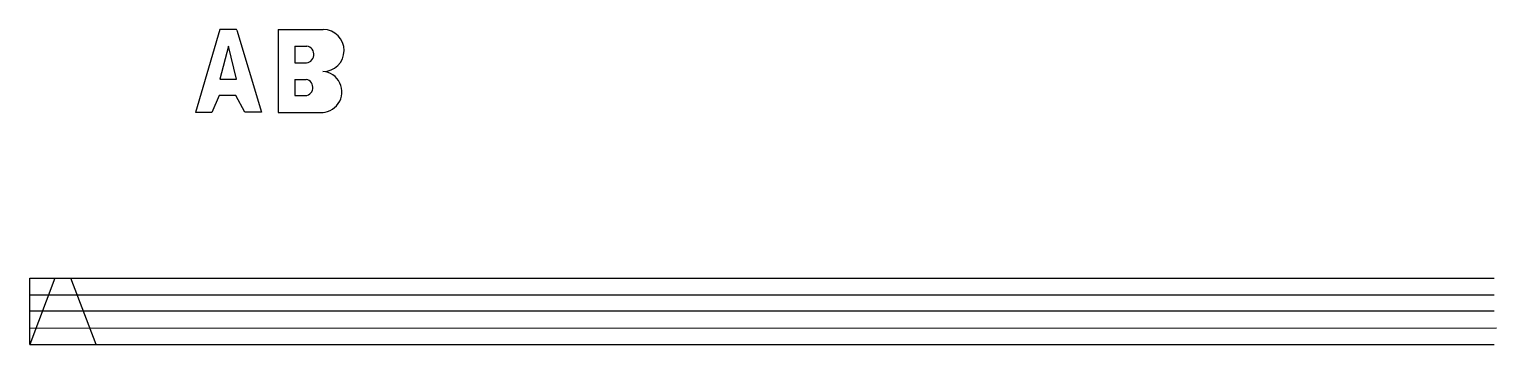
# Model space of a CAD drawing. Header units: inches. Extents: x 0 to 44.3, y 13 to 22.5.
import ezdxf

# ---------------------------------------------------------------- set-up
doc = ezdxf.new("R2010")
doc.units = ezdxf.units.IN
doc.header["$MEASUREMENT"] = 0

msp = doc.modelspace()

# ---------------------------------------------------------------- linework, layer by layer
for p, q in [((5.746, 22.499), (5.008, 20)), ((6.247, 22.499), (5.746, 22.499)), ((6.254, 22.475), (6.247, 22.499)), ((6.254, 22.475), (7.005, 20.01)), ((7.502, 22.502), (7.502, 20)), ((7.502, 22.502), (8.507, 22.502)), ((8.507, 22.502), (8.866, 22.502)), ((6.009, 22), (5.742, 20.997)), ((6.251, 20.997), (6.009, 22)), ((8.003, 21.997), (8.003, 21.495)), ((8.003, 21.997), (8.366, 21.997)), ((8.003, 21.495), (8.358, 21.495)), ((5.742, 20.997), (6.251, 20.997)), ((8.003, 20.994), (8.003, 20.505)), ((8.003, 20.994), (8.35, 20.994)), ((5.72, 20.505), (5.504, 20)), ((6.23, 20.505), (5.72, 20.505)), ((6.501, 20.01), (6.23, 20.505)), ((8.003, 20.505), (8.333, 20.505)), ((5.504, 20), (5.008, 20)), ((7.005, 20.01), (6.501, 20.01)), ((7.502, 20), (8.507, 20)), ((8.507, 20), (8.866, 20)), ((0.004, 12.997), (0.009, 14.999)), ((0.004, 12.997), (0.009, 14.999)), ((0.765, 14.999), (0.004, 12.997)), ((0.009, 14.999), (44.218, 14.999)), ((0.009, 14.999), (0.765, 14.999)), ((0.765, 14.999), (0.765, 14.999)), ((0.765, 14.999), (1.249, 14.999)), ((2.009, 12.997), (1.249, 14.999)), ((0.002, 14.499), (44.216, 14.499)), ((44.219, 14.004), (0.002, 14.004)), ((-0.008, 13.497), (44.291, 13.498)), ((0.004, 12.997), (44.221, 12.997)), ((0.004, 12.997), (2.009, 12.997))]:
    msp.add_line(p, q)
for centre, radius, start, end in [((8.859, 21.868), 0.635, 269.3771, 89.3771), ((8.332, 21.746), 0.253, 264.1733, 82.3236), ((8.305, 20.751), 0.247, 263.4083, 79.6077), ((8.811, 20.616), 0.619, 264.8832, 86.1646)]:
    msp.add_arc(centre, radius, start, end)

doc.saveas('drawing.dxf')
